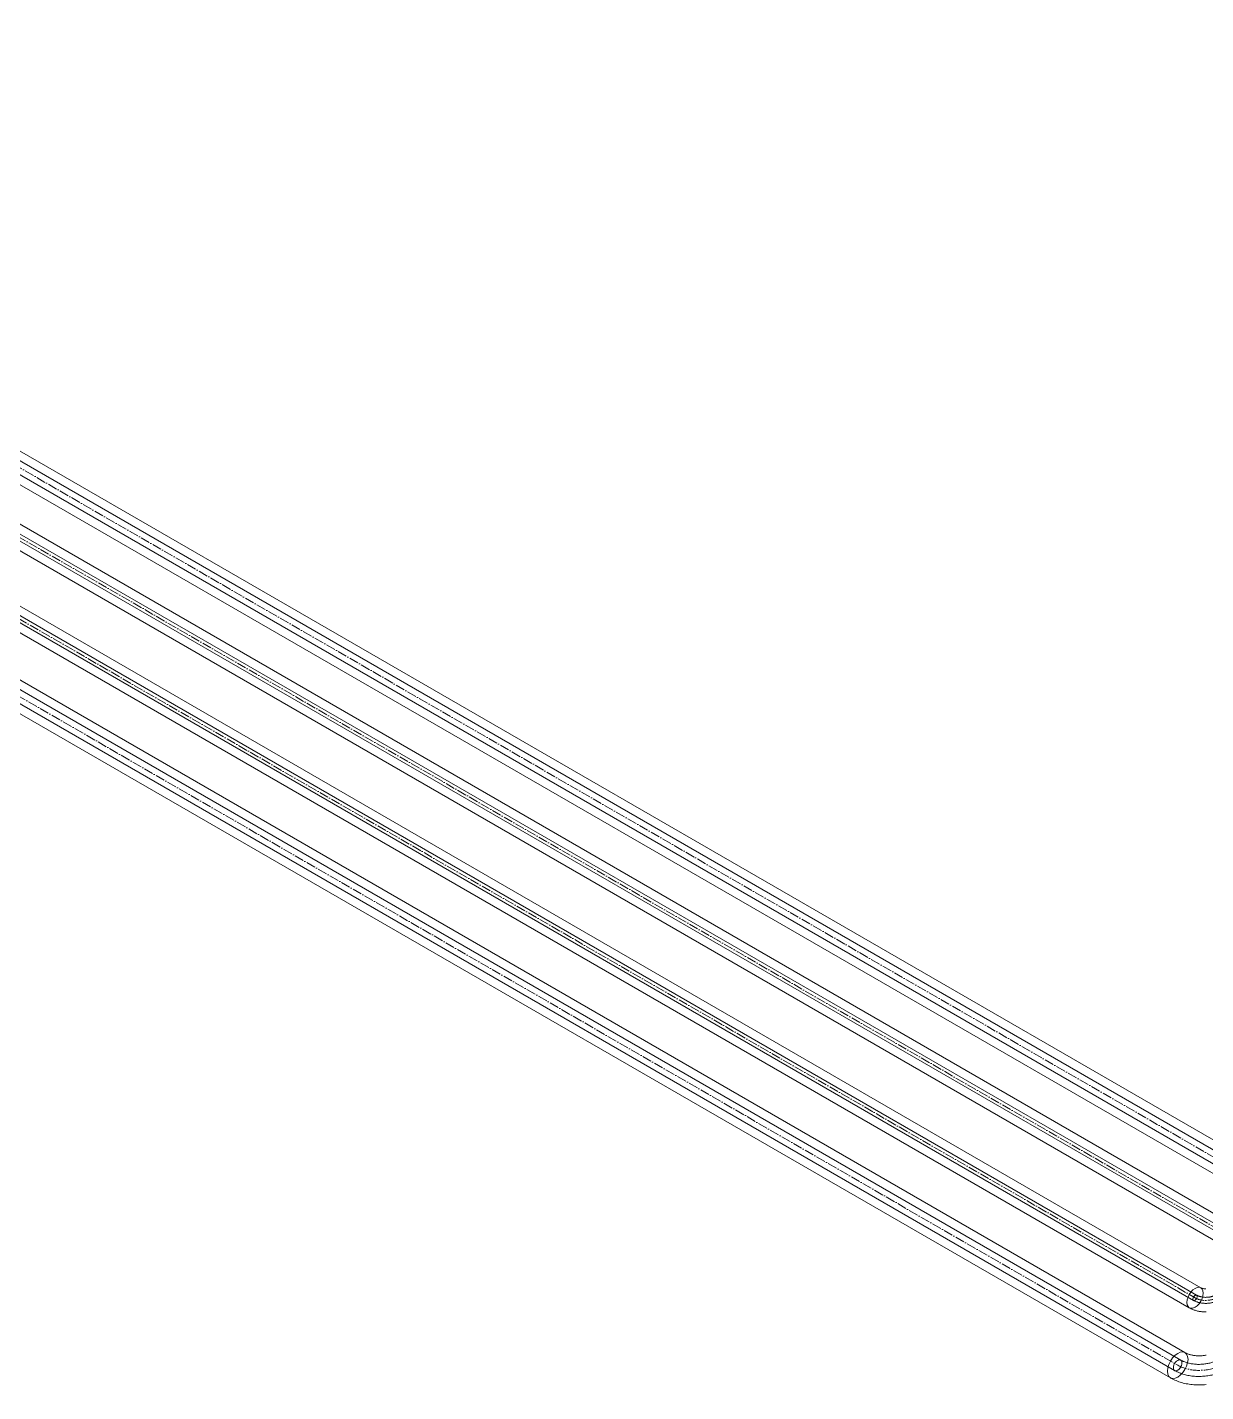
# Model space of a CAD drawing. Header units: millimetres. Extents: x -88595 to 880822, y -1054509 to -148035.
# Drawn here: x 422278 to 423519, y -356425 to -354988 of the extents above; entities that cross this region are included whole.
import ezdxf

# ---------------------------------------------------------------- set-up
doc = ezdxf.new("R2010")
doc.units = ezdxf.units.MM
doc.linetypes.add('$12$ADSK_Осевая', pattern=[14, 10, -2, 0, -2])
doc.linetypes.add('$13$ADSK_Осевая', pattern=[14, 10, -2, 0, -2])
for name, color, linetype, lineweight in [('Изоляция', 7, 'Continuous', 18), ('Трубопровод', 7, 'Continuous', 18), ('Трубопроводы', 7, 'Continuous', 18)]:
    doc.layers.add(name, color=color, linetype=linetype, lineweight=lineweight)

# ---------------------------------------------------------------- blocks, each defined once
blk = doc.blocks.new('$0$ADSK_МедьПайка_Отвод-гнутая труба - Отвод _гнутая труба_-V141-В_ОВ3_1')
at = {"layer": 'Трубопроводы', "color": 190, "true_color": 0x8000ff}
for points in [[(-18424.4, 7882.6, 0), (-18425, 7882.4, 0), (-18425.5, 7882.3, 0), (-18426, 7882.5, 0), (-18426.3, 7882.8, 0), (-18426.5, 7883.3, 0), (-18426.6, 7883.9, 0), (-18426.5, 7884.6, 0), (-18426.3, 7885.4, 0), (-18426, 7886.1, 0), (-18425.5, 7886.8, 0), (-18425, 7887.4, 0), (-18424.4, 7887.8, 0)], [(-18426, 7882.5, 0), (-18425.6, 7882.2, 0), (-18425.3, 7882, 0), (-18424.9, 7881.8, 0), (-18424.5, 7881.5, 0), (-18424.2, 7881.2, 0), (-18423.8, 7880.9, 0), (-18423.4, 7880.6, 0), (-18423, 7880.2, 0), (-18422.7, 7879.9, 0), (-18422.3, 7879.5, 0), (-18422, 7879.1, 0), (-18421.6, 7878.7, 0), (-18421.3, 7878.3, 0), (-18420.9, 7877.8, 0), (-18420.6, 7877.4, 0), (-18420.3, 7877, 0), (-18420, 7876.5, 0), (-18419.7, 7876, 0), (-18419.4, 7875.5, 0), (-18419.1, 7875.1, 0), (-18418.8, 7874.6, 0), (-18418.6, 7874.1, 0), (-18418.3, 7873.6, 0), (-18418.1, 7873.1, 0), (-18417.9, 7872.6, 0), (-18417.7, 7872.1, 0), (-18417.5, 7871.5, 0), (-18417.3, 7871, 0), (-18417.1, 7870.5, 0), (-18417, 7870, 0), (-18416.8, 7869.5, 0), (-18416.7, 7869.1, 0), (-18416.6, 7868.6, 0), (-18416.5, 7868.1, 0), (-18416.5, 7867.6, 0), (-18416.4, 7867.2, 0), (-18416.4, 7866.7, 0), (-18416.3, 7866.3, 0), (-18416.3, 7865.9, 0), (-18416.3, 7865.8, 0)], [(-18424.4, 7887.8, 0), (-18423.8, 7888, 0), (-18423.3, 7888.1, 0), (-18422.8, 7888, 0), (-18422.4, 7887.6, 0), (-18422.2, 7887.1, 0), (-18422.1, 7886.5, 0), (-18422.2, 7885.8, 0), (-18422.4, 7885, 0), (-18422.8, 7884.3, 0), (-18423.3, 7883.6, 0), (-18423.8, 7883, 0), (-18424.4, 7882.6, 0)], [(-18422.8, 7888, 0), (-18422.3, 7887.6, 0), (-18421.7, 7887.3, 0), (-18421.2, 7886.9, 0), (-18420.7, 7886.5, 0), (-18420.1, 7886.1, 0), (-18419.6, 7885.7, 0), (-18419.1, 7885.3, 0), (-18418.7, 7884.8, 0), (-18418.2, 7884.3, 0), (-18417.7, 7883.8, 0), (-18417.2, 7883.3, 0), (-18416.8, 7882.8, 0), (-18416.3, 7882.3, 0), (-18415.9, 7881.7, 0), (-18415.5, 7881.2, 0), (-18415.1, 7880.6, 0), (-18414.7, 7880, 0), (-18414.3, 7879.4, 0), (-18413.9, 7878.8, 0), (-18413.6, 7878.2, 0), (-18413.2, 7877.6, 0), (-18412.9, 7876.9, 0), (-18412.6, 7876.3, 0), (-18412.3, 7875.7, 0), (-18412, 7875, 0), (-18411.7, 7874.4, 0), (-18411.5, 7873.7, 0), (-18411.3, 7873.1, 0), (-18411.1, 7872.4, 0), (-18410.9, 7871.8, 0), (-18410.7, 7871.1, 0), (-18410.5, 7870.4, 0), (-18410.4, 7869.8, 0), (-18410.3, 7869.1, 0), (-18410.2, 7868.5, 0), (-18410.1, 7867.8, 0), (-18410, 7867.2, 0), (-18410, 7866.6, 0), (-18410, 7865.9, 0), (-18410, 7865.8, 0)], [(-18410.9, 7864.5, 0), (-18411.6, 7864.2, 0), (-18412.3, 7864, 0), (-18413.2, 7863.9, 0), (-18414, 7864, 0), (-18414.7, 7864.2, 0), (-18415.4, 7864.5, 0), (-18415.9, 7864.8, 0), (-18416.2, 7865.3, 0), (-18416.3, 7865.8, 0), (-18416.2, 7866.2, 0), (-18415.9, 7866.7, 0), (-18415.4, 7867.1, 0)], [(-18415.4, 7867.1, 0), (-18414.7, 7867.3, 0), (-18414, 7867.5, 0), (-18413.2, 7867.6, 0), (-18412.3, 7867.5, 0), (-18411.6, 7867.3, 0), (-18410.9, 7867.1, 0), (-18410.4, 7866.7, 0), (-18410.1, 7866.2, 0), (-18410, 7865.8, 0), (-18410.1, 7865.3, 0), (-18410.4, 7864.8, 0), (-18410.9, 7864.5, 0)]]:
    blk.add_polyline3d(points, dxfattribs=at)
blk = doc.blocks.new('$0$ADSK_МедьПайка_Отвод-гнутая труба - Отвод _гнутая труба_-V144-В_ОВ3_1')
at = {"layer": 'Трубопроводы', "color": 134, "true_color": 0x00a6a6}
for points in [[(-18414.4, 7898.7, 0), (-18415.6, 7898.3, 0), (-18416.6, 7898.1, 0), (-18417.6, 7898.4, 0), (-18418.3, 7899.1, 0), (-18418.7, 7900.1, 0), (-18418.9, 7901.3, 0), (-18418.7, 7902.8, 0), (-18418.3, 7904.3, 0), (-18417.6, 7905.8, 0), (-18416.6, 7907.1, 0), (-18415.6, 7908.3, 0), (-18414.4, 7909.1, 0)], [(-18414.4, 7909.1, 0), (-18413.2, 7909.6, 0), (-18412.1, 7909.7, 0), (-18411.2, 7909.4, 0), (-18410.5, 7908.8, 0), (-18410.1, 7907.8, 0), (-18409.9, 7906.5, 0), (-18410.1, 7905.1, 0), (-18410.5, 7903.6, 0), (-18411.2, 7902.1, 0), (-18412.1, 7900.7, 0), (-18413.2, 7899.6, 0), (-18414.4, 7898.7, 0)], [(-18411.2, 7909.4, 0), (-18410.1, 7908.8, 0), (-18409.1, 7908.1, 0), (-18408, 7907.4, 0), (-18407, 7906.6, 0), (-18405.9, 7905.8, 0), (-18404.9, 7904.9, 0), (-18403.9, 7904, 0), (-18402.9, 7903.1, 0), (-18402, 7902.2, 0), (-18401, 7901.2, 0), (-18400.1, 7900.2, 0), (-18399.2, 7899.1, 0), (-18398.3, 7898.1, 0), (-18397.4, 7897, 0), (-18396.6, 7895.8, 0), (-18395.8, 7894.7, 0), (-18395, 7893.5, 0), (-18394.2, 7892.3, 0), (-18393.5, 7891.1, 0), (-18392.8, 7889.9, 0), (-18392.1, 7888.7, 0), (-18391.4, 7887.4, 0), (-18390.8, 7886.1, 0), (-18390.2, 7884.9, 0), (-18389.6, 7883.6, 0), (-18389.1, 7882.3, 0), (-18388.6, 7881, 0), (-18388.2, 7879.7, 0), (-18387.7, 7878.4, 0), (-18387.4, 7877, 0), (-18387, 7875.7, 0), (-18386.7, 7874.4, 0), (-18386.4, 7873.1, 0), (-18386.2, 7871.8, 0), (-18386, 7870.5, 0), (-18385.8, 7869.2, 0), (-18385.7, 7867.9, 0), (-18385.6, 7866.7, 0), (-18385.6, 7865.4, 0), (-18385.6, 7865, 0)], [(-18417.6, 7898.4, 0), (-18416.9, 7898, 0), (-18416.1, 7897.5, 0), (-18415.4, 7897, 0), (-18414.7, 7896.5, 0), (-18413.9, 7895.9, 0), (-18413.2, 7895.3, 0), (-18412.5, 7894.6, 0), (-18411.7, 7894, 0), (-18411, 7893.2, 0), (-18410.3, 7892.5, 0), (-18409.6, 7891.7, 0), (-18408.9, 7890.9, 0), (-18408.2, 7890.1, 0), (-18407.5, 7889.2, 0), (-18406.8, 7888.3, 0), (-18406.2, 7887.4, 0), (-18405.6, 7886.5, 0), (-18405, 7885.6, 0), (-18404.4, 7884.6, 0), (-18403.8, 7883.6, 0), (-18403.3, 7882.7, 0), (-18402.8, 7881.7, 0), (-18402.3, 7880.7, 0), (-18401.8, 7879.7, 0), (-18401.4, 7878.6, 0), (-18400.9, 7877.6, 0), (-18400.6, 7876.6, 0), (-18400.2, 7875.6, 0), (-18399.9, 7874.6, 0), (-18399.6, 7873.6, 0), (-18399.3, 7872.6, 0), (-18399.1, 7871.6, 0), (-18398.9, 7870.7, 0), (-18398.7, 7869.7, 0), (-18398.6, 7868.8, 0), (-18398.4, 7867.9, 0), (-18398.4, 7867, 0), (-18398.3, 7866.1, 0), (-18398.3, 7865.3, 0), (-18398.3, 7865, 0)], [(-18387.5, 7862.5, 0), (-18388.8, 7861.9, 0), (-18390.3, 7861.5, 0), (-18391.9, 7861.4, 0), (-18393.6, 7861.5, 0), (-18395.1, 7861.9, 0), (-18396.4, 7862.5, 0), (-18397.4, 7863.2, 0), (-18398.1, 7864.1, 0), (-18398.3, 7865, 0), (-18398.1, 7866, 0), (-18397.4, 7866.9, 0), (-18396.4, 7867.6, 0)], [(-18396.4, 7867.6, 0), (-18395.1, 7868.2, 0), (-18393.6, 7868.6, 0), (-18391.9, 7868.7, 0), (-18390.3, 7868.6, 0), (-18388.8, 7868.2, 0), (-18387.5, 7867.6, 0), (-18386.4, 7866.9, 0), (-18385.8, 7866, 0), (-18385.6, 7865, 0), (-18385.8, 7864.1, 0), (-18386.4, 7863.2, 0), (-18387.5, 7862.5, 0)]]:
    blk.add_polyline3d(points, dxfattribs=at)

msp = doc.modelspace()

# ---------------------------------------------------------------- linework, layer by layer
at = {"layer": 'Изоляция', "color": 134, "true_color": 0x00a6a6}
for p, q in [((423822, -356330.2), (419059.3, -353580.5)), ((419043.9, -353607), (423806.6, -356356.8)), ((423497.3, -356384), (419465.7, -354056.4)), ((419450.4, -354083), (423481.9, -356410.6))]:
    msp.add_line(p, q, dxfattribs=at)
at = {"layer": 'Изоляция', "color": 190, "true_color": 0x8000ff}
for p, q in [((423715.7, -356346), (419000.5, -353623.7)), ((418988.3, -353644.8), (423703.5, -356367.1)), ((423514, -356315.7), (419502.4, -353999.6)), ((419490.2, -354020.7), (423501.8, -356336.8))]:
    msp.add_line(p, q, dxfattribs=at)
for points in [[(423507.9, -356316.3, 0), (423505.7, -356317.9, 0), (423503.6, -356320.1, 0), (423501.8, -356322.7, 0), (423500.5, -356325.6, 0), (423499.6, -356328.5, 0), (423499.3, -356331.2, 0)], [(423499.3, -356331.2, 0), (423499.6, -356328.5, 0), (423500.5, -356325.6, 0), (423501.8, -356322.7, 0), (423503.6, -356320.1, 0), (423505.7, -356317.9, 0), (423507.9, -356316.3, 0)], [(423516.5, -356321.3, 0), (423516.2, -356318.9, 0), (423515.4, -356317, 0), (423514, -356315.7, 0), (423512.2, -356315.1, 0), (423510.1, -356315.3, 0), (423507.9, -356316.3, 0)], [(423507.9, -356316.3, 0), (423510.1, -356315.3, 0), (423512.2, -356315.1, 0), (423514, -356315.7, 0), (423515.4, -356317, 0), (423516.2, -356318.9, 0), (423516.5, -356321.3, 0)], [(423519.4, -356316.7, 0), (423519, -356316.7, 0), (423518.7, -356316.7, 0), (423518.3, -356316.7, 0), (423518, -356316.7, 0), (423517.6, -356316.7, 0), (423517.3, -356316.6, 0), (423517, -356316.6, 0), (423516.6, -356316.5, 0), (423516.3, -356316.5, 0), (423516, -356316.4, 0), (423515.7, -356316.3, 0), (423515.5, -356316.3, 0), (423515.2, -356316.2, 0), (423515, -356316.1, 0), (423514.8, -356316, 0), (423514.6, -356316, 0), (423514.4, -356315.9, 0), (423514.3, -356315.8, 0), (423514.1, -356315.8, 0), (423514, -356315.7, 0), (423514, -356315.7, 0)], [(423507.9, -356336.2, 0), (423510.1, -356334.5, 0), (423512.2, -356332.4, 0), (423514, -356329.7, 0), (423515.4, -356326.9, 0), (423516.2, -356324, 0), (423516.5, -356321.3, 0)], [(423516.5, -356321.3, 0), (423516.2, -356324, 0), (423515.4, -356326.9, 0), (423514, -356329.7, 0), (423512.2, -356332.4, 0), (423510.1, -356334.5, 0), (423507.9, -356336.2, 0)], [(423499.3, -356331.2, 0), (423499.6, -356333.6, 0), (423500.5, -356335.5, 0), (423501.8, -356336.8, 0), (423503.6, -356337.3, 0), (423505.7, -356337.1, 0), (423507.9, -356336.2, 0)], [(423507.9, -356336.2, 0), (423505.7, -356337.1, 0), (423503.6, -356337.3, 0), (423501.8, -356336.8, 0), (423500.5, -356335.5, 0), (423499.6, -356333.6, 0), (423499.3, -356331.2, 0)], [(423519.7, -356341.1, 0), (423518.8, -356341.1, 0), (423517.9, -356341.1, 0), (423517, -356341, 0), (423516.1, -356341, 0), (423515.2, -356340.9, 0), (423514.2, -356340.8, 0), (423513.3, -356340.7, 0), (423512.4, -356340.5, 0), (423511.5, -356340.3, 0), (423510.6, -356340.2, 0), (423509.7, -356339.9, 0), (423508.9, -356339.7, 0), (423508, -356339.4, 0), (423507.1, -356339.2, 0), (423506.3, -356338.9, 0), (423505.4, -356338.5, 0), (423504.5, -356338.2, 0), (423503.7, -356337.8, 0), (423502.9, -356337.3, 0), (423502.1, -356336.9, 0), (423501.8, -356336.8, 0)]]:
    msp.add_polyline3d(points, dxfattribs=at)
at = {"layer": 'Изоляция', "color": 134, "true_color": 0x00a6a6}
for points in [[(423489.6, -356384.8, 0), (423486.8, -356386.8, 0), (423484.2, -356389.6, 0), (423481.9, -356392.9, 0), (423480.2, -356396.5, 0), (423479.1, -356400.1, 0), (423478.8, -356403.6, 0)], [(423478.8, -356403.6, 0), (423479.1, -356400.1, 0), (423480.2, -356396.5, 0), (423481.9, -356392.9, 0), (423484.2, -356389.6, 0), (423486.8, -356386.8, 0), (423489.6, -356384.8, 0)], [(423500.5, -356391.1, 0), (423500.1, -356388, 0), (423499, -356385.6, 0), (423497.3, -356384, 0), (423495, -356383.3, 0), (423492.4, -356383.6, 0), (423489.6, -356384.8, 0)], [(423489.6, -356384.8, 0), (423492.4, -356383.6, 0), (423495, -356383.3, 0), (423497.3, -356384, 0), (423499, -356385.6, 0), (423500.1, -356388, 0), (423500.5, -356391.1, 0)], [(423519.7, -356386.6, 0), (423518.9, -356386.7, 0), (423518, -356386.9, 0), (423517.2, -356387, 0), (423516.3, -356387.1, 0), (423515.4, -356387.2, 0), (423514.5, -356387.3, 0), (423513.6, -356387.3, 0), (423512.7, -356387.3, 0), (423511.7, -356387.3, 0), (423510.8, -356387.3, 0), (423509.9, -356387.3, 0), (423509, -356387.2, 0), (423508.1, -356387.1, 0), (423507.2, -356387, 0), (423506.4, -356386.9, 0), (423505.5, -356386.8, 0), (423504.7, -356386.6, 0), (423503.9, -356386.4, 0), (423503.1, -356386.3, 0), (423502.3, -356386.1, 0), (423501.6, -356385.8, 0), (423500.9, -356385.6, 0), (423500.2, -356385.4, 0), (423499.6, -356385.1, 0), (423499, -356384.9, 0), (423498.4, -356384.6, 0), (423497.9, -356384.4, 0), (423497.4, -356384.1, 0), (423497.3, -356384, 0)], [(423489.6, -356409.9, 0), (423492.4, -356407.8, 0), (423495, -356405, 0), (423497.3, -356401.8, 0), (423499, -356398.2, 0), (423500.1, -356394.5, 0), (423500.5, -356391.1, 0)], [(423500.5, -356391.1, 0), (423500.1, -356394.5, 0), (423499, -356398.2, 0), (423497.3, -356401.8, 0), (423495, -356405, 0), (423492.4, -356407.8, 0), (423489.6, -356409.9, 0)], [(423478.8, -356403.6, 0), (423479.1, -356406.6, 0), (423480.2, -356409, 0), (423481.9, -356410.6, 0), (423484.2, -356411.3, 0), (423486.8, -356411, 0), (423489.6, -356409.9, 0)], [(423489.6, -356409.9, 0), (423486.8, -356411, 0), (423484.2, -356411.3, 0), (423481.9, -356410.6, 0), (423480.2, -356409, 0), (423479.1, -356406.6, 0), (423478.8, -356403.6, 0)], [(423519.6, -356417.6, 0), (423518, -356417.8, 0), (423516.3, -356417.9, 0), (423514.7, -356418, 0), (423513.1, -356418, 0), (423511.5, -356418, 0), (423509.9, -356418, 0), (423508.2, -356417.9, 0), (423506.6, -356417.8, 0), (423505, -356417.7, 0), (423503.4, -356417.5, 0), (423501.8, -356417.3, 0), (423500.2, -356417, 0), (423498.6, -356416.7, 0), (423497.1, -356416.4, 0), (423495.5, -356416, 0), (423494, -356415.6, 0), (423492.4, -356415.1, 0), (423490.9, -356414.7, 0), (423489.4, -356414.1, 0), (423488, -356413.5, 0), (423486.5, -356412.9, 0), (423485.1, -356412.3, 0), (423483.7, -356411.6, 0), (423482.3, -356410.8, 0), (423481.9, -356410.6, 0)]]:
    msp.add_polyline3d(points, dxfattribs=at)
at = {"layer": 'Трубопровод', "color": 134, "true_color": 0x00a6a6}
for p, q in [((419048.4, -353599.3), (423811.1, -356349)), ((423817.5, -356338), (419054.8, -353588.3)), ((423492.8, -356391.8), (419461.2, -354064.2)), ((419454.9, -354075.2), (423486.4, -356402.8))]:
    msp.add_line(p, q, dxfattribs=at)
at = {"layer": 'Трубопровод', "color": 134, "linetype": '$12$ADSK_Осевая', "true_color": 0x00a6a6}
for p, q in [((419051.6, -353593.8), (423814.3, -356343.5)), ((419051.6, -353593.8), (423814.3, -356343.5)), ((419458.1, -354069.7), (423489.6, -356397.3)), ((419458.1, -354069.7), (423489.6, -356397.3))]:
    msp.add_line(p, q, dxfattribs=at)
at = {"layer": 'Трубопровод', "color": 190, "true_color": 0x8000ff}
for p, q in [((418992.8, -353637), (423708, -356359.3)), ((423711.2, -356353.8), (418996, -353631.5)), ((419494.7, -354012.9), (423506.3, -356329)), ((423509.5, -356323.5), (419497.9, -354007.4))]:
    msp.add_line(p, q, dxfattribs=at)
at = {"layer": 'Трубопровод', "color": 190, "linetype": '$12$ADSK_Осевая', "true_color": 0x8000ff}
for p, q in [((418994.4, -353634.2), (423709.6, -356356.5)), ((418994.4, -353634.2), (423709.6, -356356.5)), ((419496.3, -354010.1), (423507.9, -356326.2)), ((419496.3, -354010.1), (423507.9, -356326.2))]:
    msp.add_line(p, q, dxfattribs=at)
at = {"layer": 'Трубопровод', "color": 190, "true_color": 0x8000ff}
for points in [[(423507.9, -356323.6, 0), (423507.3, -356324.1, 0), (423506.8, -356324.6, 0), (423506.3, -356325.3, 0), (423506, -356326.1, 0), (423505.7, -356326.8, 0), (423505.7, -356327.5, 0)], [(423505.7, -356327.5, 0), (423505.7, -356328.2, 0), (423506, -356328.7, 0), (423506.3, -356329, 0), (423506.8, -356329.1, 0), (423507.3, -356329.1, 0), (423507.9, -356328.8, 0)], [(423510.2, -356324.9, 0), (423510.1, -356324.3, 0), (423509.9, -356323.8, 0), (423509.5, -356323.5, 0), (423509, -356323.3, 0), (423508.5, -356323.4, 0), (423507.9, -356323.6, 0)], [(423507.9, -356328.8, 0), (423508.5, -356328.4, 0), (423509, -356327.8, 0), (423509.5, -356327.2, 0), (423509.9, -356326.4, 0), (423510.1, -356325.7, 0), (423510.2, -356324.9, 0)]]:
    msp.add_polyline3d(points, dxfattribs=at)
at = {"layer": 'Трубопровод', "color": 134, "true_color": 0x00a6a6}
for points in [[(423489.6, -356392.1, 0), (423488.5, -356393, 0), (423487.4, -356394.1, 0), (423486.4, -356395.5, 0), (423485.7, -356397, 0), (423485.3, -356398.5, 0), (423485.1, -356399.9, 0)], [(423485.1, -356399.9, 0), (423485.3, -356401.2, 0), (423485.7, -356402.2, 0), (423486.4, -356402.8, 0), (423487.4, -356403.1, 0), (423488.5, -356403, 0), (423489.6, -356402.5, 0)], [(423494.1, -356394.7, 0), (423494, -356393.5, 0), (423493.5, -356392.5, 0), (423492.8, -356391.8, 0), (423491.9, -356391.5, 0), (423490.8, -356391.6, 0), (423489.6, -356392.1, 0)], [(423489.6, -356402.5, 0), (423490.8, -356401.7, 0), (423491.9, -356400.5, 0), (423492.8, -356399.2, 0), (423493.5, -356397.7, 0), (423494, -356396.2, 0), (423494.1, -356394.7, 0)]]:
    msp.add_polyline3d(points, dxfattribs=at)
at = {"layer": 'Трубопроводы', "color": 190, "linetype": '$13$ADSK_Осевая', "true_color": 0x8000ff}
msp.add_ellipse((423519.1, -356319.8), major_axis=(15.9, 0), ratio=0.57735, start_param=3.926991, end_param=5.497787, dxfattribs=at)
at = {"layer": 'Трубопроводы', "color": 134, "linetype": '$13$ADSK_Осевая', "true_color": 0x00a6a6}
msp.add_ellipse((423512.1, -356384.4), major_axis=(31.7, 0), ratio=0.57735, start_param=3.926991, end_param=5.497787, dxfattribs=at)

# ---------------------------------------------------------------- block references
at = {"layer": 'Трубопроводы', "color": 190, "true_color": 0x8000ff, "rotation": 240}
msp.add_blockref('$0$ADSK_МедьПайка_Отвод-гнутая труба - Отвод _гнутая труба_-V141-В_ОВ3_1', (407489.4, -368339.6), dxfattribs=at)
at = {"layer": 'Трубопроводы', "color": 134, "true_color": 0x00a6a6, "rotation": 240}
msp.add_blockref('$0$ADSK_МедьПайка_Отвод-гнутая труба - Отвод _гнутая труба_-V144-В_ОВ3_1', (407482.3, -368392.7), dxfattribs=at)

doc.saveas('drawing.dxf')
